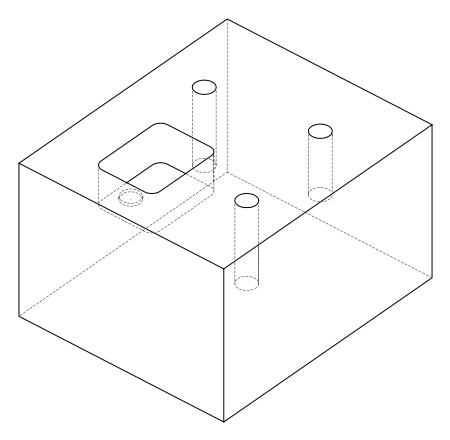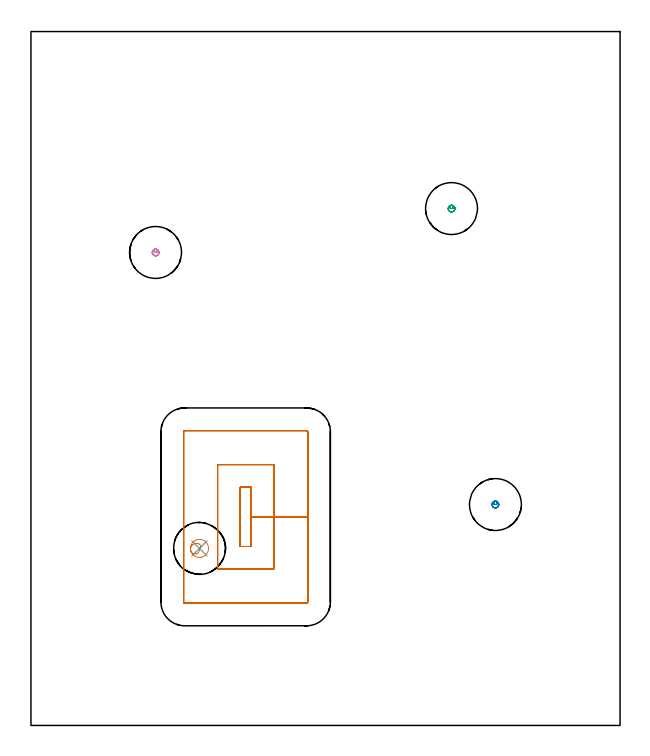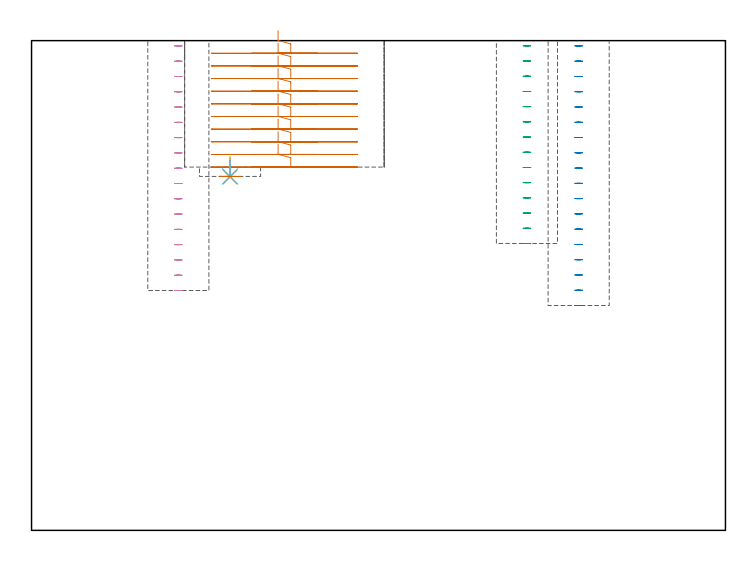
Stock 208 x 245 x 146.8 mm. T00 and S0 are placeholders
(PLAN: 7 operations, 3 tool changes, 11.3 min)
(1 MILL_RECTANGULAR_POCKET | POCKET_RECTANGULAR_STRAIGHT | NXT0201_012 | Follow Part, ap 4, ae 75% | 8.93 min | 172020 mm3)
(2 MILL_BLIND_HOLE_FROM_SOLID_MATERIAL | STEP1POCKET | NXT0201_012 | Spiral | 0.8 min | 20876 mm3)
(3 MILL_BLIND_HOLE_FROM_SOLID_MATERIAL_1 | STEP1POCKET_1 | NXT0201_012 | Spiral | 0.62 min | 16013 mm3)
(4 MILL_BLIND_HOLE_FROM_SOLID_MATERIAL_2 | STEP1POCKET_2 | NXT0201_012 | Spiral | 0.75 min | 19693 mm3)
(5 SPOT_DRILL | STEP1POCKET_3 | NXT0321_9005460120000 | 0.06 min | 180 mm3)
(6 DRILL_BLIND_HOLE_INTO_CENTER | STEP1POCKET_3 | NXT0301_128 | 0.03 min | 22 mm3)
(7 MILL_ROUGH_BLIND_HOLE_CONTOUR | STEP1POCKET_3 | UGT0201_129 | Spiral | 0.14 min | 531 mm3)
(TOOL NXT0201_012 | ENDMILL 16mm [2P460-1600-NA 1630] | D16 FL38 Z6)
(TOOL NXT0321_9005460120000 | NC Spot Drill, 142deg, 12mm, Carbide, Uncoated | D12 PA142 FL30 Z2)
(TOOL NXT0301_128 | Carbide Drill 12mm [861.1-1200-036A1-GP GC34] | D12 PA150 FL37.4 Z2)
(TOOL UGT0201_129 | Carbide End Mill 11.9 | D11.9 FL15 Z4)
(OP 1 MILL_RECTANGULAR_POCKET)
G17 G21 G94 G90
T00 M6
G54
G17 G0 G90 X73.9 Y74.291 S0 M3
G43 Z156.8 H1
Z149.8
G94 G1 Y63.2 Z146.828 F250.
X77.7 Z145.81
Y73.65 Z143.01
Y84.1 F500.
X73.9
Y63.2
X77.7
Y73.65
X85.7
Y92.1
X65.9
Y55.2
X85.7
Y73.65
X97.7
Y103.7
G3 X97.3 Y104.1 R0.4
G1 X54.3
G3 X53.9 Y103.7 R0.4
G1 Y43.6
G3 X54.3 Y43.2 R0.4
G1 X97.3
G3 X97.7 Y43.6 R0.4
G1 Y73.65
Y74.65
G0 X73.9 Y74.291 Z146.01
G1 Y63.2 Z143.038 F250.
X77.7 Z142.02
Y73.65 Z139.22
Y84.1 F500.
X73.9
Y63.2
X77.7
Y73.65
X85.7
Y92.1
X65.9
Y55.2
X85.7
Y73.65
X97.7
Y103.7
G3 X97.3 Y104.1 R0.4
G1 X54.3
G3 X53.9 Y103.7 R0.4
G1 Y43.6
G3 X54.3 Y43.2 R0.4
G1 X97.3
G3 X97.7 Y43.6 R0.4
G1 Y73.65
Y74.65
G0 X73.9 Y74.291 Z142.22
G1 Y63.2 Z139.248 F250.
X77.7 Z138.23
Y73.65 Z135.43
Y84.1 F500.
X73.9
Y63.2
X77.7
Y73.65
X85.7
Y92.1
X65.9
Y55.2
X85.7
Y73.65
X97.7
Y103.7
G3 X97.3 Y104.1 R0.4
G1 X54.3
G3 X53.9 Y103.7 R0.4
G1 Y43.6
G3 X54.3 Y43.2 R0.4
G1 X97.3
G3 X97.7 Y43.6 R0.4
G1 Y73.65
Y74.65
G0 X73.9 Y74.291 Z138.43
G1 Y63.2 Z135.458 F250.
X77.7 Z134.44
Y73.65 Z131.64
Y84.1 F500.
X73.9
Y63.2
X77.7
Y73.65
X85.7
Y92.1
X65.9
Y55.2
X85.7
Y73.65
X97.7
Y103.7
G3 X97.3 Y104.1 R0.4
G1 X54.3
G3 X53.9 Y103.7 R0.4
G1 Y43.6
G3 X54.3 Y43.2 R0.4
G1 X97.3
G3 X97.7 Y43.6 R0.4
G1 Y73.65
Y74.65
G0 X73.9 Y74.291 Z134.64
G1 Y63.2 Z131.668 F250.
X77.7 Z130.65
Y73.65 Z127.85
Y84.1 F500.
X73.9
Y63.2
X77.7
Y73.65
X85.7
Y92.1
X65.9
Y55.2
X85.7
Y73.65
X97.7
Y103.7
G3 X97.3 Y104.1 R0.4
G1 X54.3
G3 X53.9 Y103.7 R0.4
G1 Y43.6
G3 X54.3 Y43.2 R0.4
G1 X97.3
G3 X97.7 Y43.6 R0.4
G1 Y73.65
Y74.65
G0 X73.9 Y74.291 Z130.85
G1 Y63.2 Z127.878 F250.
X77.7 Z126.86
Y73.65 Z124.06
Y84.1 F500.
X73.9
Y63.2
X77.7
Y73.65
X85.7
Y92.1
X65.9
Y55.2
X85.7
Y73.65
X97.7
Y103.7
G3 X97.3 Y104.1 R0.4
G1 X54.3
G3 X53.9 Y103.7 R0.4
G1 Y43.6
G3 X54.3 Y43.2 R0.4
G1 X97.3
G3 X97.7 Y43.6 R0.4
G1 Y73.65
Y74.65
G0 X73.9 Y74.291 Z127.06
G1 Y63.2 Z124.088 F250.
X77.7 Z123.07
Y73.65 Z120.27
Y84.1 F500.
X73.9
Y63.2
X77.7
Y73.65
X85.7
Y92.1
X65.9
Y55.2
X85.7
Y73.65
X97.7
Y103.7
G3 X97.3 Y104.1 R0.4
G1 X54.3
G3 X53.9 Y103.7 R0.4
G1 Y43.6
G3 X54.3 Y43.2 R0.4
G1 X97.3
G3 X97.7 Y43.6 R0.4
G1 Y73.65
Y74.65
G0 X73.9 Y74.291 Z123.27
G1 Y63.2 Z120.298 F250.
X77.7 Z119.28
Y73.65 Z116.48
Y84.1 F500.
X73.9
Y63.2
X77.7
Y73.65
X85.7
Y92.1
X65.9
Y55.2
X85.7
Y73.65
X97.7
Y103.7
G3 X97.3 Y104.1 R0.4
G1 X54.3
G3 X53.9 Y103.7 R0.4
G1 Y43.6
G3 X54.3 Y43.2 R0.4
G1 X97.3
G3 X97.7 Y43.6 R0.4
G1 Y73.65
Y74.65
G0 X73.9 Y74.291 Z119.48
G1 Y63.2 Z116.508 F250.
X77.7 Z115.49
Y73.65 Z112.69
Y84.1 F500.
X73.9
Y63.2
X77.7
Y73.65
X85.7
Y92.1
X65.9
Y55.2
X85.7
Y73.65
X97.7
Y103.7
G3 X97.3 Y104.1 R0.4
G1 X54.3
G3 X53.9 Y103.7 R0.4
G1 Y43.6
G3 X54.3 Y43.2 R0.4
G1 X97.3
G3 X97.7 Y43.6 R0.4
G1 Y73.65
Y74.65
G0 X73.9 Y74.291 Z115.69
G1 Y63.2 Z112.718 F250.
X77.7 Z111.7
Y73.65 Z108.9
Y84.1 F500.
X73.9
Y63.2
X77.7
Y73.65
X85.7
Y92.1
X65.9
Y55.2
X85.7
Y73.65
X97.7
Y103.7
G3 X97.3 Y104.1 R0.4
G1 X54.3
G3 X53.9 Y103.7 R0.4
G1 Y43.6
G3 X54.3 Y43.2 R0.4
G1 X97.3
G3 X97.7 Y43.6 R0.4
G1 Y73.65
Y74.65
G0 Z156.8
M5
M2
(OP 2 MILL_BLIND_HOLE_FROM_SOLID_MATERIAL)
G17 G21 G94 G90
T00 M6
G54
G17 G0 G90 X164. Y78. S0 M3
G43 Z156.8 H1
Z145.222
G94 G3 X164.575 Y78.575 R0.575 F250.
X164. Y79.15 R0.575
X162.85 Y78. R1.15
X164. Y79.15 R-1.15
X163.425 Y78.575 R0.575
X164. Y78. R0.575
G0 Z140.644
G3 X164.575 Y78.575 R0.575
X164. Y79.15 R0.575
X162.85 Y78. R1.15
X164. Y79.15 R-1.15
X163.425 Y78.575 R0.575
X164. Y78. R0.575
G0 Z136.067
G3 X164.575 Y78.575 R0.575
X164. Y79.15 R0.575
X162.85 Y78. R1.15
X164. Y79.15 R-1.15
X163.425 Y78.575 R0.575
X164. Y78. R0.575
G0 Z131.489
G3 X164.575 Y78.575 R0.575
X164. Y79.15 R0.575
X162.85 Y78. R1.15
X164. Y79.15 R-1.15
X163.425 Y78.575 R0.575
X164. Y78. R0.575
G0 Z126.911
G3 X164.575 Y78.575 R0.575
X164. Y79.15 R0.575
X162.85 Y78. R1.15
X164. Y79.15 R-1.15
X163.425 Y78.575 R0.575
X164. Y78. R0.575
G0 Z122.333
G3 X164.575 Y78.575 R0.575
X164. Y79.15 R0.575
X162.85 Y78. R1.15
X164. Y79.15 R-1.15
X163.425 Y78.575 R0.575
X164. Y78. R0.575
G0 Z117.756
G3 X164.575 Y78.575 R0.575
X164. Y79.15 R0.575
X162.85 Y78. R1.15
X164. Y79.15 R-1.15
X163.425 Y78.575 R0.575
X164. Y78. R0.575
G0 Z113.178
G3 X164.575 Y78.575 R0.575
X164. Y79.15 R0.575
X162.85 Y78. R1.15
X164. Y79.15 R-1.15
X163.425 Y78.575 R0.575
X164. Y78. R0.575
G0 Z108.6
G3 X164.575 Y78.575 R0.575
X164. Y79.15 R0.575
X162.85 Y78. R1.15
X164. Y79.15 R-1.15
X163.425 Y78.575 R0.575
X164. Y78. R0.575
G0 Z104.022
G3 X164.575 Y78.575 R0.575
X164. Y79.15 R0.575
X162.85 Y78. R1.15
X164. Y79.15 R-1.15
X163.425 Y78.575 R0.575
X164. Y78. R0.575
G0 Z99.444
G3 X164.575 Y78.575 R0.575
X164. Y79.15 R0.575
X162.85 Y78. R1.15
X164. Y79.15 R-1.15
X163.425 Y78.575 R0.575
X164. Y78. R0.575
G0 Z94.867
G3 X164.575 Y78.575 R0.575
X164. Y79.15 R0.575
X162.85 Y78. R1.15
X164. Y79.15 R-1.15
X163.425 Y78.575 R0.575
X164. Y78. R0.575
G0 Z90.289
G3 X164.575 Y78.575 R0.575
X164. Y79.15 R0.575
X162.85 Y78. R1.15
X164. Y79.15 R-1.15
X163.425 Y78.575 R0.575
X164. Y78. R0.575
G0 Z85.711
G3 X164.575 Y78.575 R0.575
X164. Y79.15 R0.575
X162.85 Y78. R1.15
X164. Y79.15 R-1.15
X163.425 Y78.575 R0.575
X164. Y78. R0.575
G0 Z81.133
G3 X164.575 Y78.575 R0.575
X164. Y79.15 R0.575
X162.85 Y78. R1.15
X164. Y79.15 R-1.15
X163.425 Y78.575 R0.575
X164. Y78. R0.575
G0 Z76.556
G3 X164.575 Y78.575 R0.575
X164. Y79.15 R0.575
X162.85 Y78. R1.15
X164. Y79.15 R-1.15
X163.425 Y78.575 R0.575
X164. Y78. R0.575
G0 Z71.978
G3 X164.575 Y78.575 R0.575
X164. Y79.15 R0.575
X162.85 Y78. R1.15
X164. Y79.15 R-1.15
X163.425 Y78.575 R0.575
X164. Y78. R0.575
G0 Z67.4
G3 X164.575 Y78.575 R0.575
X164. Y79.15 R0.575
X162.85 Y78. R1.15
X164. Y79.15 R-1.15
X163.425 Y78.575 R0.575
X164. Y78. R0.575
G0 Z156.8
M5
M2
(OP 3 MILL_BLIND_HOLE_FROM_SOLID_MATERIAL_1)
G17 G21 G94 G90
T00 M6
G54
G17 G0 G90 X148.5 Y182.5 S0 M3
G43 Z156.8 H1
Z145.243
G94 G3 X149.075 Y183.075 R0.575 F250.
X148.5 Y183.65 R0.575
X147.35 Y182.5 R1.15
X148.5 Y183.65 R-1.15
X147.925 Y183.075 R0.575
X148.5 Y182.5 R0.575
G0 Z140.686
G3 X149.075 Y183.075 R0.575
X148.5 Y183.65 R0.575
X147.35 Y182.5 R1.15
X148.5 Y183.65 R-1.15
X147.925 Y183.075 R0.575
X148.5 Y182.5 R0.575
G0 Z136.129
G3 X149.075 Y183.075 R0.575
X148.5 Y183.65 R0.575
X147.35 Y182.5 R1.15
X148.5 Y183.65 R-1.15
X147.925 Y183.075 R0.575
X148.5 Y182.5 R0.575
G0 Z131.571
G3 X149.075 Y183.075 R0.575
X148.5 Y183.65 R0.575
X147.35 Y182.5 R1.15
X148.5 Y183.65 R-1.15
X147.925 Y183.075 R0.575
X148.5 Y182.5 R0.575
G0 Z127.014
G3 X149.075 Y183.075 R0.575
X148.5 Y183.65 R0.575
X147.35 Y182.5 R1.15
X148.5 Y183.65 R-1.15
X147.925 Y183.075 R0.575
X148.5 Y182.5 R0.575
G0 Z122.457
G3 X149.075 Y183.075 R0.575
X148.5 Y183.65 R0.575
X147.35 Y182.5 R1.15
X148.5 Y183.65 R-1.15
X147.925 Y183.075 R0.575
X148.5 Y182.5 R0.575
G0 Z117.9
G3 X149.075 Y183.075 R0.575
X148.5 Y183.65 R0.575
X147.35 Y182.5 R1.15
X148.5 Y183.65 R-1.15
X147.925 Y183.075 R0.575
X148.5 Y182.5 R0.575
G0 Z113.343
G3 X149.075 Y183.075 R0.575
X148.5 Y183.65 R0.575
X147.35 Y182.5 R1.15
X148.5 Y183.65 R-1.15
X147.925 Y183.075 R0.575
X148.5 Y182.5 R0.575
G0 Z108.786
G3 X149.075 Y183.075 R0.575
X148.5 Y183.65 R0.575
X147.35 Y182.5 R1.15
X148.5 Y183.65 R-1.15
X147.925 Y183.075 R0.575
X148.5 Y182.5 R0.575
G0 Z104.229
G3 X149.075 Y183.075 R0.575
X148.5 Y183.65 R0.575
X147.35 Y182.5 R1.15
X148.5 Y183.65 R-1.15
X147.925 Y183.075 R0.575
X148.5 Y182.5 R0.575
G0 Z99.671
G3 X149.075 Y183.075 R0.575
X148.5 Y183.65 R0.575
X147.35 Y182.5 R1.15
X148.5 Y183.65 R-1.15
X147.925 Y183.075 R0.575
X148.5 Y182.5 R0.575
G0 Z95.114
G3 X149.075 Y183.075 R0.575
X148.5 Y183.65 R0.575
X147.35 Y182.5 R1.15
X148.5 Y183.65 R-1.15
X147.925 Y183.075 R0.575
X148.5 Y182.5 R0.575
G0 Z90.557
G3 X149.075 Y183.075 R0.575
X148.5 Y183.65 R0.575
X147.35 Y182.5 R1.15
X148.5 Y183.65 R-1.15
X147.925 Y183.075 R0.575
X148.5 Y182.5 R0.575
G0 Z86.
G3 X149.075 Y183.075 R0.575
X148.5 Y183.65 R0.575
X147.35 Y182.5 R1.15
X148.5 Y183.65 R-1.15
X147.925 Y183.075 R0.575
X148.5 Y182.5 R0.575
G0 Z156.8
M5
M2
(OP 4 MILL_BLIND_HOLE_FROM_SOLID_MATERIAL_2)
G17 G21 G94 G90
T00 M6
G54
G17 G0 G90 X44. Y167. S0 M3
G43 Z156.8 H1
Z145.218
G94 G3 X44.575 Y167.575 R0.575 F250.
X44. Y168.15 R0.575
X42.85 Y167. R1.15
X44. Y168.15 R-1.15
X43.425 Y167.575 R0.575
X44. Y167. R0.575
G0 Z140.635
G3 X44.575 Y167.575 R0.575
X44. Y168.15 R0.575
X42.85 Y167. R1.15
X44. Y168.15 R-1.15
X43.425 Y167.575 R0.575
X44. Y167. R0.575
G0 Z136.053
G3 X44.575 Y167.575 R0.575
X44. Y168.15 R0.575
X42.85 Y167. R1.15
X44. Y168.15 R-1.15
X43.425 Y167.575 R0.575
X44. Y167. R0.575
G0 Z131.471
G3 X44.575 Y167.575 R0.575
X44. Y168.15 R0.575
X42.85 Y167. R1.15
X44. Y168.15 R-1.15
X43.425 Y167.575 R0.575
X44. Y167. R0.575
G0 Z126.888
G3 X44.575 Y167.575 R0.575
X44. Y168.15 R0.575
X42.85 Y167. R1.15
X44. Y168.15 R-1.15
X43.425 Y167.575 R0.575
X44. Y167. R0.575
G0 Z122.306
G3 X44.575 Y167.575 R0.575
X44. Y168.15 R0.575
X42.85 Y167. R1.15
X44. Y168.15 R-1.15
X43.425 Y167.575 R0.575
X44. Y167. R0.575
G0 Z117.724
G3 X44.575 Y167.575 R0.575
X44. Y168.15 R0.575
X42.85 Y167. R1.15
X44. Y168.15 R-1.15
X43.425 Y167.575 R0.575
X44. Y167. R0.575
G0 Z113.141
G3 X44.575 Y167.575 R0.575
X44. Y168.15 R0.575
X42.85 Y167. R1.15
X44. Y168.15 R-1.15
X43.425 Y167.575 R0.575
X44. Y167. R0.575
G0 Z108.559
G3 X44.575 Y167.575 R0.575
X44. Y168.15 R0.575
X42.85 Y167. R1.15
X44. Y168.15 R-1.15
X43.425 Y167.575 R0.575
X44. Y167. R0.575
G0 Z103.976
G3 X44.575 Y167.575 R0.575
X44. Y168.15 R0.575
X42.85 Y167. R1.15
X44. Y168.15 R-1.15
X43.425 Y167.575 R0.575
X44. Y167. R0.575
G0 Z99.394
G3 X44.575 Y167.575 R0.575
X44. Y168.15 R0.575
X42.85 Y167. R1.15
X44. Y168.15 R-1.15
X43.425 Y167.575 R0.575
X44. Y167. R0.575
G0 Z94.812
G3 X44.575 Y167.575 R0.575
X44. Y168.15 R0.575
X42.85 Y167. R1.15
X44. Y168.15 R-1.15
X43.425 Y167.575 R0.575
X44. Y167. R0.575
G0 Z90.229
G3 X44.575 Y167.575 R0.575
X44. Y168.15 R0.575
X42.85 Y167. R1.15
X44. Y168.15 R-1.15
X43.425 Y167.575 R0.575
X44. Y167. R0.575
G0 Z85.647
G3 X44.575 Y167.575 R0.575
X44. Y168.15 R0.575
X42.85 Y167. R1.15
X44. Y168.15 R-1.15
X43.425 Y167.575 R0.575
X44. Y167. R0.575
G0 Z81.065
G3 X44.575 Y167.575 R0.575
X44. Y168.15 R0.575
X42.85 Y167. R1.15
X44. Y168.15 R-1.15
X43.425 Y167.575 R0.575
X44. Y167. R0.575
G0 Z76.482
G3 X44.575 Y167.575 R0.575
X44. Y168.15 R0.575
X42.85 Y167. R1.15
X44. Y168.15 R-1.15
X43.425 Y167.575 R0.575
X44. Y167. R0.575
G0 Z71.9
G3 X44.575 Y167.575 R0.575
X44. Y168.15 R0.575
X42.85 Y167. R1.15
X44. Y168.15 R-1.15
X43.425 Y167.575 R0.575
X44. Y167. R0.575
G0 Z156.8
M5
M2
(OP 5 SPOT_DRILL)
G17 G21 G94 G90
T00 M6
G54
G17 G0 G90 X59.5 Y62.5 S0 M3
G43 Z156.8 H0
G94 G81 G98 Z105.9 F250. R111.9
G80
M5
M2
(OP 6 DRILL_BLIND_HOLE_INTO_CENTER)
G17 G21 G94 G90
T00 M6
G54
G17 G0 G90 X59.5 Y62.5 S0 M3
G43 Z156.8 H1
G94 G81 G98 Z106.1 F250. R110.9
G80
M5
M2
(OP 7 MILL_ROUGH_BLIND_HOLE_CONTOUR)
G17 G21 G94 G90
T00 M6
G54
G17 G0 G90 X59.5 Y62.5 S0 M3
G43 Z156.8 H0
Z106.1
G94 G3 X60.038 Y63.106 R0.542 F250.
X59.31 Y64.089 R1.234
X57.089 Y63.798 R2.158
X56.39 Y61.747 R2.02
X60.253 Y59.39 R3.2
X56.39 Y61.747 R-3.2
X58.322 Y60.568 R1.6
X59.5 Y62.5 R1.6
G0 Z156.8
M5
M2
